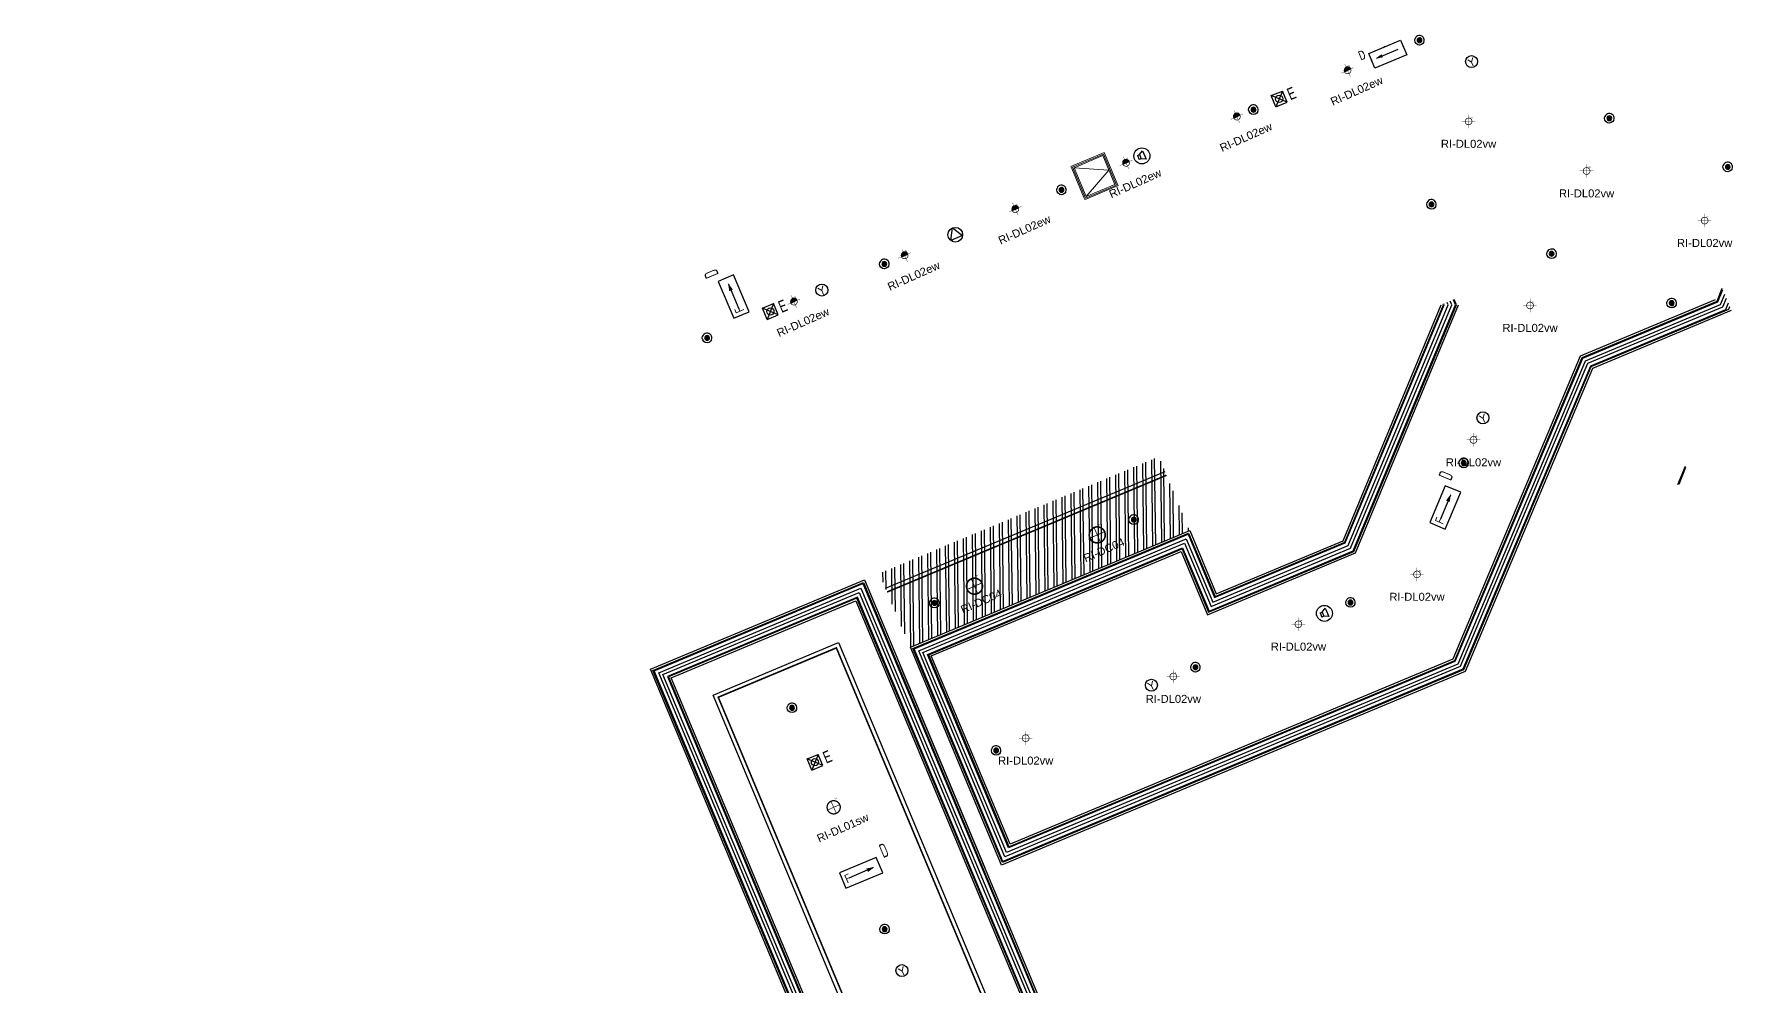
# Model space of a CAD drawing. Header units: millimetres. Extents: x 768159 to 833032, y -1374957 to -1225629.
# Drawn here: x 771831 to 793075, y -1267189 to -1255285 of the extents above; entities that cross this region are included whole.
import ezdxf
from ezdxf.enums import TextEntityAlignment as Align

# ---------------------------------------------------------------- set-up
doc = ezdxf.new("R2010")
doc.units = ezdxf.units.MM
doc.header["$LTSCALE"] = 10
doc.header["$MEASUREMENT"] = 0
doc.linetypes.add('CENTER', pattern=[50.8, 31.75, -6.35, 6.35, -6.35])
for name, color, linetype in [('I —平顶—音响设备', 144, 'Continuous'), ('I—平顶—喷淋', 21, 'Continuous'), ('I—平顶—填充01(线状)', 8, 'Continuous'), ('I—平顶—暖通', 144, 'Continuous'), ('I—平顶—消防指示灯', 62, 'Continuous'), ('I—平顶—消防设施', 10, 'Continuous'), ('I—平顶—灯具', 62, 'Continuous'), ('I—平顶—烟感', 144, 'Continuous'), ('I—平顶—造型', 122, 'Continuous')]:
    doc.layers.add(name, color=color, linetype=linetype)
doc.layers.add('LPA_LIGTFIXR_REF-', color=71, linetype='Continuous', plot=False)
doc.layers.add('检修口', color=7, linetype='Continuous', lineweight=0)
doc.styles.add('_TEL_DIM', font='SIMPLEX', dxfattribs={"width": 0.8, "height": 3.5, "bigfont": 'HZTXT'})
doc.styles.add('ARIAL', font='arial.ttf')
doc.styles.get("Standard").update_dxf_attribs({"font": 'arial.ttf'})
doc.styles.add('XD2008', font='xd-hzs.shx', dxfattribs={"width": 0.7, "bigfont": 'xd-hztxt.shx'})
doc.styles.add('平顶图图例(客房区A2）$0$HZDX', font='ROMANS.shx', dxfattribs={"width": 0.8, "bigfont": 'hztxt.shx'})
doc.styles.add('平顶图图例(客房区A2）$0$XD2008', font='SIMYOU.TTF', dxfattribs={"width": 0.7})
doc.dimstyles.new('標準', dxfattribs={"dimtxt": 2.5, "dimasz": 0.8, "dimexe": 0, "dimexo": 0, "dimgap": 1, "dimtad": 1, "dimdec": 0, "dimzin": 0, "dimdsep": 46, "dimtxsty": 'Standard', "dimblk": 'DOT', "dimcen": 1, "dimaunit": 1, "dimadec": 3, "dimazin": 0, "dimtfac": 1, "dimtdec": 0, "dimtmove": 2, "dimatfit": 3, "dimfxl": 1, "dimtolj": 1, "dimtzin": 0, "dimarcsym": 0})

# ---------------------------------------------------------------- blocks, each defined once
blk = doc.blocks.new('BLK20230516150645_01178')
at = {"layer": '检修口'}
for p, q in [((133627, 245294, 0), (133627, 245324, 0)), ((133627, 245324, 0), (133657, 245324, 0)), ((133627, 244904, 0), (133627, 245294, 0)), ((133657, 245324, 0), (134047, 245324, 0)), ((133657, 245294, 0), (133657, 244904, 0)), ((134047, 245294, 0), (133657, 245294, 0)), ((134047, 245324, 0), (134077, 245324, 0)), ((134047, 244904, 0), (134047, 245294, 0)), ((134077, 245324, 0), (134077, 245294, 0)), ((134077, 245294, 0), (134077, 244904, 0)), ((133627, 244874, 0), (133627, 244904, 0)), ((133657, 244874, 0), (133627, 244874, 0)), ((133657, 244904, 0), (134047, 244904, 0)), ((134047, 244874, 0), (133657, 244874, 0)), ((134077, 244874, 0), (134047, 244874, 0)), ((134077, 244904, 0), (134077, 244874, 0))]:
    blk.add_line(p, q, dxfattribs=at)
at = {"layer": '检修口', "elevation": 0, "flags": 128}
for points in [[(134062, 244889), (134062, 245309), (133642, 245309), (133642, 244889), (134062, 244889)], [(133642, 244889), (134062, 244889), (134062, 245309), (133642, 245309), (133642, 244889)], [(133657, 245294), (134047, 245099), (133657, 244904)]]:
    blk.add_lwpolyline(points, dxfattribs=at)
blk = doc.blocks.new('*D58')
at = {"layer": 'Defpoints', "color": 0, "transparency": 16777216}
for p in [(43, 36), (43, 0), (-42, 0)]:
    blk.add_point(p, dxfattribs=at)
at = {"color": 0, "transparency": 16777216, "insert": (36, 46), "char_height": 15, "attachment_point": 5}
blk.add_mtext('\\A1;85', dxfattribs=at)
blk = doc.blocks.new('_Dot')
at = {"color": 0, "linetype": 'ByBlock', "lineweight": -2}
blk.add_line((-0.5, 0), (-1, 0), dxfattribs=at)
at = {"color": 0, "linetype": 'ByBlock', "const_width": 0.5}
blk.add_lwpolyline([(-0.25, 0, 1), (0.25, 0, 1)], format="xyb", close=True, dxfattribs=at)
blk = doc.blocks.new('*D1467')
at = {"layer": 'Defpoints', "color": 0, "transparency": 16777216}
for p in [(83, 69), (83, 0), (-82, 0)]:
    blk.add_point(p, dxfattribs=at)
at = {"color": 0, "transparency": 16777216, "insert": (69, 89), "char_height": 15, "attachment_point": 5}
blk.add_mtext('\\A1;165', dxfattribs=at)
blk = doc.blocks.new('背景音乐广播')
at = {"extrusion": (-0.142132, 0.122044, 0.982295)}
for p, q in [((-48, 26, -10), (-47, -30, -3)), ((-48, 26, -10), (-20, 26, -6)), ((-20, 26, -6), (33, 56, -2)), ((-20, 26, -6), (-20, -29, 1)), ((33, 56, -2), (34, -58, 12)), ((-20, -29, 1), (-47, -30, -3)), ((34, -58, 12), (-20, -29, 1))]:
    blk.add_line(p, q, dxfattribs=at)
blk.add_circle((0, 0), 100)
at = {"color": 7, "extrusion": (-0.142132, 0.122044, 0.982295), "style": '_TEL_DIM', "flags": 1}
blk.add_attdef('A', text='', height=0.004, rotation=131.612, dxfattribs=at).set_placement((0, 0), align=Align.MIDDLE_CENTER)
blk = doc.blocks.new('吸顶扬声器')
for p, q in [((-58, -33), (0, 67)), ((0, 67), (58, -33)), ((58, -33), (-58, -33))]:
    blk.add_line(p, q)
blk.add_circle((0, 0), 67.2)
blk = doc.blocks.new('应急照明灯')
at = {"ltscale": 250}
for p, q in [((-150, -150), (-150, 150)), ((-150, 150), (150, 150)), ((150, 150), (-150, -150)), ((150, -150), (-150, 150)), ((150, -150), (150, 150)), ((-150, -150), (150, -150))]:
    blk.add_line(p, q, dxfattribs=at)
blk.add_circle((0, 0), 90, dxfattribs=at)
at = {"style": '平顶图图例(客房区A2）$0$XD2008', "width": 0.7}
blk.add_text('E', height=300, dxfattribs=at).set_placement((338, -143), align=Align.CENTER)
blk = doc.blocks.new('平顶图图例(客房区A2）$0$烟感')
at = {"layer": 'I—平顶—烟感', "linetype": 'Continuous'}
blk.add_circle((0, 0), 2.16, dxfattribs=at)
at = {"layer": 'I—平顶—烟感', "linetype": 'Continuous', "style": '平顶图图例(客房区A2）$0$HZDX'}
blk.add_text('Y', height=2.86, dxfattribs=at).set_placement((-1.14, -1.69))
blk = doc.blocks.new('上下喷1111')
h = blk.add_hatch(color=256)
h.dxf.hatch_style = 1
edge = h.paths.add_edge_path()
edge.add_arc((0, 0), 0.5, 0, 180)
edge.add_arc((0, 0), 0.5, 180, 360)
at = {"elevation": 0}
for points in [[(-1, 0, -1), (1, 0, 0.084041)], [(-1, 0, 1), (1, 0, -0.084041)]]:
    blk.add_lwpolyline(points, format="xyb", dxfattribs=at)
blk.add_lwpolyline([(0.5, 0, 1), (-0.5, 0, 1)], format="xyb", close=True, dxfattribs=at)
blk = doc.blocks.new('DD-F')
for p, q in [((432, 180), (-432, 180)), ((-432, 180), (-432, -180)), ((432, -180), (432, 180)), ((-432, -180), (432, -180))]:
    blk.add_line(p, q)
at = {"color": 81}
blk.add_line((288, 0), (-288, 0), dxfattribs=at)
blk.add_solid([(144, 43), (317, 0), (144, -43)], dxfattribs=at)
at = {"color": 81, "style": 'XD2008', "width": 0.7}
blk.add_text('D', height=300, rotation=0, dxfattribs=at).set_placement((565, 105))
at = {"color": 81, "style": '_TEL_DIM', "width": 0.8}
blk.add_text('F', height=178, dxfattribs=at).set_placement((-369, -93))
blk = doc.blocks.new('0.001111.')
for p, q in [((-234, 0), (165, 166)), ((-133, -56), (133, 56)), ((165, 166), (241, -16)), ((-158, -183), (-234, 0)), ((241, -16), (-158, -183))]:
    blk.add_line(p, q)
for p in [(-35, 83), (199, 83), (-199, -83)]:
    blk.add_point(p)
blk.add_solid([(-75, -8), (-146, -61), (-58, -48)])
at = {"style": '_TEL_DIM', "width": 0.8}
blk.add_attdef('D', (-333, -82), '', height=106, rotation=22.686, dxfattribs=at)
at = {"style": '_TEL_DIM', "flags": 1}
blk.add_attdef('A', text='', height=0.006, rotation=202.686, dxfattribs=at).set_placement((-35, 83), align=Align.MIDDLE_CENTER)
blk = doc.blocks.new('*D1479')
at = {"layer": 'Defpoints', "color": 0, "transparency": 16777216}
for p in [(100, 84), (100, 0), (-100, 0)]:
    blk.add_point(p, dxfattribs=at)
at = {"layer": 'LPA_LIGTFIXR_REF-', "color": 0, "transparency": 16777216, "insert": (84, 108), "char_height": 15, "attachment_point": 5}
blk.add_mtext('\\A1;200', dxfattribs=at)
blk = doc.blocks.new('*U57')
at = {"const_width": 4.25}
for points in [[(-85, 0), (85, 0)], [(0, -85), (0, 85)]]:
    blk.add_lwpolyline(points, dxfattribs=at)
at = {"const_width": 8.5}
blk.add_lwpolyline([(42.5, 0, 0.4142136), (0, 42.5, 0.4142136), (-42.5, 0, 0.4142136), (0, -42.5, 0.4142136)], format="xyb", close=True, dxfattribs=at)
dim = blk.add_linear_dim(base=(42.5, 35.7), p1=(-42.5, 0), p2=(42.5, 0), dimstyle='標準', override={"dimtxt": 15, "dimgap": 5, "dimse1": 1, "dimse2": 1, "dimsd1": 1, "dimsd2": 1})
dim.commit()
dim.dimension.update_dxf_attribs({"geometry": '*D58', "text_midpoint": (35.7, 45.8), "dimtype": 160})
blk = doc.blocks.new('RI-DL02ew')
h = blk.add_hatch(color=256)
h.dxf.hatch_style = 1
h.paths.add_polyline_path([(42, 0, 1), (-43, 0)])
blk.add_line((-43, 0), (42, 0))
blk.add_arc((0, 0), 42.5, 0, 180)
blk.add_blockref('*U57', (0, 0))
at = {"style": 'ARIAL'}
blk.add_text('RI-DL02ew', height=100, dxfattribs=at).set_placement((0, -280), align=Align.MIDDLE_CENTER)
blk.add_text('RI-DL02ew', height=100, dxfattribs=at).set_placement((0, -280), align=Align.MIDDLE_CENTER)
blk = doc.blocks.new('*U1468')
at = {"const_width": 16.5}
blk.add_lwpolyline([(82.5, 0, 0.4142136), (0, 82.5, 0.4142136), (-82.5, 0, 0.4142136), (0, -82.5, 0.4142136)], format="xyb", close=True, dxfattribs=at)
at = {"const_width": 8.25}
for points in [[(-82.5, 0), (82.5, 0)], [(0, -82.5), (0, 82.5)]]:
    blk.add_lwpolyline(points, dxfattribs=at)
dim = blk.add_linear_dim(base=(82.5, 69.3), p1=(-82.5, 0), p2=(82.5, 0), dimstyle='標準', override={"dimtxt": 15, "dimgap": 5, "dimse1": 1, "dimse2": 1, "dimsd1": 1, "dimsd2": 1})
dim.commit()
dim.dimension.update_dxf_attribs({"geometry": '*D1467', "text_midpoint": (69.3, 88.9), "dimtype": 128})
blk = doc.blocks.new('*U1469')
blk.add_blockref('*U1468', (0, 0))
at = {"style": 'ARIAL'}
blk.add_text('RI-DL01sw', height=100, dxfattribs=at).set_placement((0, -280), align=Align.MIDDLE_CENTER)
blk.add_text('RI-DL01sw', height=100, dxfattribs=at).set_placement((0, -280), align=Align.MIDDLE_CENTER)
blk = doc.blocks.new('RI-DL02vw')
blk.add_blockref('*U57', (0, 0))
at = {"style": 'ARIAL'}
blk.add_text('RI-DL02vw', height=100, dxfattribs=at).set_placement((0, -280), align=Align.MIDDLE_CENTER)
at = {"layer": 'LPA_LIGTFIXR_REF-', "style": 'ARIAL'}
blk.add_text('RI-DL02vw', height=100, dxfattribs=at).set_placement((0, -280), align=Align.MIDDLE_CENTER)
blk = doc.blocks.new('*U1480')
at = {"const_width": 20}
blk.add_lwpolyline([(100, 0, 0.4142136), (0, 100, 0.4142136), (-100, 0, 0.4142136), (0, -100, 0.4142136)], format="xyb", close=True, dxfattribs=at)
at = {"const_width": 10}
for points in [[(-100, 0), (100, 0)], [(0, -100), (0, 100)]]:
    blk.add_lwpolyline(points, dxfattribs=at)
at = {"layer": 'LPA_LIGTFIXR_REF-'}
dim = blk.add_linear_dim(base=(100, 84), p1=(-100, 0), p2=(100, 0), dimstyle='標準', override={"dimtxt": 15, "dimgap": 5, "dimse1": 1, "dimse2": 1, "dimsd1": 1, "dimsd2": 1}, dxfattribs=at)
dim.commit()
dim.dimension.update_dxf_attribs({"geometry": '*D1479', "text_midpoint": (84, 107.7), "dimtype": 128})
blk = doc.blocks.new('*U1481')
at = {"color": 12}
blk.add_blockref('*U1480', (0, 0), dxfattribs=at)
at = {"color": 1, "style": 'ARIAL'}
blk.add_text('RI-DC04', height=100, dxfattribs=at).set_placement((0, -207), align=Align.MIDDLE_CENTER)
at = {"layer": 'LPA_LIGTFIXR_REF-', "color": 1, "style": 'ARIAL'}
blk.add_text('RI-DC04', height=100, dxfattribs=at).set_placement((0, -207), align=Align.MIDDLE_CENTER)

msp = doc.modelspace()

# ---------------------------------------------------------------- hatches: boundary and pattern name
at = {"layer": 'I—平顶—填充01(线状)'}
h = msp.add_hatch(dxfattribs=at)
h.set_pattern_fill('ANSI32', color=256, scale=300, angle=23)
h.set_pattern_definition([(90.68885, (805571.99, -1277057.2), (-112.49187, -1.35252), []), (90.68885, (805609.04, -1277019.25), (-112.49187, -1.35252), [])])
h.paths.add_polyline_path([(785887.6, -1260571.8), (785531.9, -1260720.5), (782396.5, -1262031.4), (782782.2, -1262954), (785740.5, -1261717.2)])
h.paths.add_polyline_path([(785887.6, -1260571.8), (785740.5, -1261717.2), (786273.3, -1261494.4), (786199.3, -1261317.3)])

# ---------------------------------------------------------------- linework, layer by layer
at = {"layer": 'I—平顶—暖通'}
for p, q in [((792465.7, -1260692.6, 0), (792370.7, -1260923.9, 0)), ((792471.1, -1260705.6, 0), (792383.8, -1260918.4, 0))]:
    msp.add_line(p, q, dxfattribs=at)
for points in [[(792930.5, -1258482.4), (792867.4, -1258636.1), (791180.1, -1259340.7), (789588.2, -1263129.8), (784009.6, -1265462.1), (782998.1, -1263042.6), (786184.8, -1261710.3), (786515.3, -1262500.8), (788317.8, -1261747.2), (789595.7, -1258671.3), (789569.5, -1258608.7)], [(792925, -1258469.2), (792859.6, -1258628.5), (791172.4, -1259333), (789580.5, -1263122.2), (784015, -1265449), (783011.1, -1263047.9), (786179.4, -1261723.4), (786509.9, -1262513.9), (788325.5, -1261754.8), (789606.5, -1258671.3), (789578.7, -1258604.8)], [(793020.4, -1258697.5), (793007.4, -1258729.3), (791287.7, -1259447.4), (789695.8, -1263236.6), (783934.5, -1265645.3), (782814.9, -1262967.4), (786259.9, -1261527.1), (786590.4, -1262317.6), (788210.2, -1261640.4), (789444.2, -1258671.9), (789440.3, -1258662.7)], [(793001.3, -1258651.9), (792967.1, -1258735.3), (791280, -1259439.8), (789688.1, -1263228.9), (783939.8, -1265632.2), (782828, -1262972.8), (786254.5, -1261540.2), (786585, -1262330.7), (788217.9, -1261648), (789455, -1258671.9), (789449.5, -1258658.8)], [(792976.8, -1258593.2), (792932.5, -1258701), (791245.5, -1259405.5), (789653.5, -1263194.6), (783964, -1265573.3), (782886.8, -1262996.9), (786230.4, -1261599.1), (786560.9, -1262389.6), (788252.5, -1261682.4), (789503.7, -1258671.7), (789491.1, -1258641.5)], [(792955, -1258541), (792901.8, -1258670.5), (791214.7, -1259375), (789622.7, -1263164.1), (783985.5, -1265521), (782939.2, -1263018.4), (786208.9, -1261651.4), (786539.4, -1262441.9), (788283.2, -1261712.9), (789547, -1258671.5), (789528, -1258626)], [(784449.3, -1267928.8), (782114.4, -1262339), (779761.7, -1263322.6), (782171.6, -1269091.8), (776281.1, -1271554.4), (775129, -1278154.3), (771926.9, -1279492.7), (771830.5, -1279262.1), (774906.3, -1277976.5), (776058.3, -1271376.6), (781936.8, -1268919), (779565.5, -1263242.1), (782194.9, -1262142.8), (784550.9, -1267782.9)], [(784456, -1267919), (782119.7, -1262325.9), (779748.6, -1263317.2), (782158.5, -1269086.4), (776272.1, -1271547.3), (775120.1, -1278147.2), (771932.3, -1279479.6), (771843.6, -1279267.4), (774915.2, -1277983.6), (776067.2, -1271383.7), (781949.9, -1268924.4), (779578.6, -1263247.4), (782189.5, -1262155.8), (784544.1, -1267792.6)], [(771893.7, -1279387.4), (775031, -1278076.1), (776183.1, -1271476.2), (782041.5, -1269027), (779637.4, -1263271.6), (782165.4, -1262214.7), (784513.6, -1267836.4)], [(771918.8, -1279447.3), (775088.9, -1278122.3), (776241, -1271522.4), (782103.5, -1269071.5), (779689.8, -1263293.1), (782143.9, -1262267), (784486.5, -1267875.3)]]:
    msp.add_lwpolyline(points, dxfattribs=at)
at = {"layer": 'I—平顶—灯具', "linetype": 'CENTER', "ltscale": 0.01, "const_width": 20}
for points in [[(782491.5, -1262262.6), (785984, -1260802.4)], [(785131.8, -1270807.9), (777000.9, -1274207.3), (776506.5, -1273025), (776704.3, -1271892.3), (782793.1, -1269346.9), (780381.4, -1263578.4), (781857.6, -1262961.2), (785137.2, -1270805.7)]]:
    msp.add_lwpolyline(points, dxfattribs=at)
at = {"layer": 'I—平顶—造型'}
for p, q in [((782472.3, -1262216.5), (785964.7, -1260756.3)), ((782650.1, -1263171.8), (784514, -1267629.9, 0))]:
    msp.add_line(p, q, dxfattribs=at)
for points in [[(793039.4, -1258743), (791306.9, -1259466.5), (789715, -1263255.6), (783921, -1265678), (782782.2, -1262954), (786273.3, -1261494.4), (786603.8, -1262284.9), (788191, -1261621.4), (789417, -1258672.4)], [(792840.6, -1258609.4), (791153.2, -1259314), (789561.3, -1263103.1), (784028.4, -1265416.3), (783043.8, -1263061.3), (786166, -1261756.1), (786496.5, -1262546.6), (788344.7, -1261773.9), (789633.5, -1258671.8)], [(781904.3, -1268905.8), (779532.8, -1263228.6), (782208.3, -1262110), (783711.6, -1265710.7)], [(782204.3, -1269105.1), (779794.4, -1263336), (782101, -1262371.7), (784432.3, -1267953.1), (789841, -1271609)], [(782727.6, -1269320.1), (780316, -1263551.5), (781884.4, -1262895.8), (785202.6, -1270832.5)]]:
    msp.add_lwpolyline(points, dxfattribs=at)

# ---------------------------------------------------------------- block references
at = {"layer": 'I —平顶—音响设备', "color": 7, "rotation": 22.66674362676885}
for p in [(785675.4, -1256809.5, 0), (787957.3, -1262529.3, 0)]:
    msp.add_blockref('背景音乐广播', p, dxfattribs=at)
at = {"layer": 'I—平顶—喷淋', "extrusion": (7.41388e-10, -1.4776e-08, 1), "xscale": 60.00000000000065, "yscale": 60.00000000000065, "zscale": 60.00000000000065, "rotation": 158.1416134251435}
for p in [(789145.4, -1255362.6, 0), (787069.7, -1256231.2, 0), (791517, -1256338.1, 0), (792997.1, -1256946.9, 0), (784670.9, -1257234.1, 0), (789295.3, -1257415.7, 0), (782456.7, -1258159.8, 0), (790795.9, -1258032.9, 0), (792296.6, -1258650.2, 0), (780242.4, -1259085.6, 0), (789698.3, -1260648.4, 0), (785573.9, -1261358, 0), (783082.8, -1262399.4, 0), (788282.8, -1262393.2, 0), (786345.3, -1263203.2, 0), (781303.6, -1263710.4, 0), (783854.3, -1264244.6, 0), (782460.8, -1266478.3, 0)]:
    msp.add_blockref('上下喷1111', p, dxfattribs=at)
at = {"layer": 'I—平顶—消防指示灯', "ltscale": 0.001}
msp.add_blockref('0.001111.', (788744.5, -1255529.5, 0), dxfattribs=at).add_auto_attribs({'D': 'D'})
at = {"layer": 'I—平顶—消防指示灯', "color": 3, "xscale": 0.5, "yscale": 0.5, "zscale": 0.5, "rotation": 22.68913179328619}
for p in [(787391, -1256096.1, 0), (781033.1, -1258755), (781590.2, -1264390.9)]:
    msp.add_blockref('应急照明灯', p, dxfattribs=at)
at = {"layer": 'I—平顶—消防设施', "xscale": 1.363988377475934, "yscale": 1.363988377475934, "zscale": 1.363988377475934, "rotation": 22.71211184745571}
msp.add_blockref('吸顶扬声器', (783344.1, -1257794.9, 0), dxfattribs=at)
at = {"layer": 'I—平顶—灯具'}
for name, p, rotation in [('RI-DL02ew', (788246.1, -1255739.3), 24), ('RI-DL02ew', (786862.2, -1256317.9), 24), ('RI-DL02ew', (785478.2, -1256896.4), 24), ('RI-DL02ew', (784094.3, -1257475), 24), ('RI-DL02ew', (782710.4, -1258053.6), 24), ('RI-DL02ew', (781326.5, -1258632.2), 24), ('*U1481', (785118, -1261548.5), 23.77928646567598), ('*U1481', (783583.8, -1262190), 23.77928646567598), ('*U1469', (781823.9, -1264954.7), 24)]:
    msp.add_blockref(name, p, dxfattribs=dict(at, rotation=rotation))
for p in [(789757.9, -1256378.2, 0), (791232.7, -1256997.9, 0), (792708.1, -1257617.8, 0), (790526.2, -1258679.4, 0), (789819.3, -1260360.8, 0), (789113.5, -1262042.2, 0), (787631.8, -1262665.4), (786068.5, -1263318.9), (784223.3, -1264090.4)]:
    msp.add_blockref('RI-DL02vw', p, dxfattribs=at)
at = {"layer": 'I—平顶—灯具', "ltscale": 250, "extrusion": (6.12516e-08, 8.70704e-09, 1), "xscale": 0.5787037037062013, "yscale": 0.5787037037062013, "zscale": 0.5787037037062013, "rotation": 112.8994790172152}
msp.add_blockref('DD-F', (780574.4, -1258568, 0), dxfattribs=at)
at = {"layer": 'I—平顶—灯具', "ltscale": 250, "extrusion": (4.92069e-08, -2.06737e-08, 1), "xscale": 0.5787037037062003, "yscale": 0.5787037037062003, "zscale": 0.5787037037062003, "rotation": 67.21081311538575}
msp.add_blockref('DD-F', (789466.7, -1261205.2, 0.1), dxfattribs=at)
at = {"layer": 'I—平顶—灯具', "ltscale": 250, "extrusion": (8.70704e-09, -6.12516e-08, 1), "xscale": 0.5787037037062, "yscale": 0.5787037037062, "zscale": 0.5787037037062, "rotation": 22.89947901721207}
msp.add_blockref('DD-F', (782165.9, -1265774, 0.1), dxfattribs=at)
at = {"layer": 'I—平顶—烟感', "xscale": 34.72222223022213, "yscale": 34.72222223022213, "zscale": 34.72222223022213, "rotation": 22.68913179754148}
for p in [(789795.3, -1255629.9, 0), (781675.6, -1258486.1, 0), (789937.7, -1260084.2, 0), (785794.5, -1263428.1), (782677.5, -1266996.6)]:
    msp.add_blockref('平顶图图例(客房区A2）$0$烟感', p, dxfattribs=at)
at = {"layer": '检修口', "color": 3, "rotation": 22.6891317941336}
msp.add_blockref('BLK20230516150645_01178', (756131.7, -1534823.2), dxfattribs=at)

doc.saveas('drawing.dxf')
